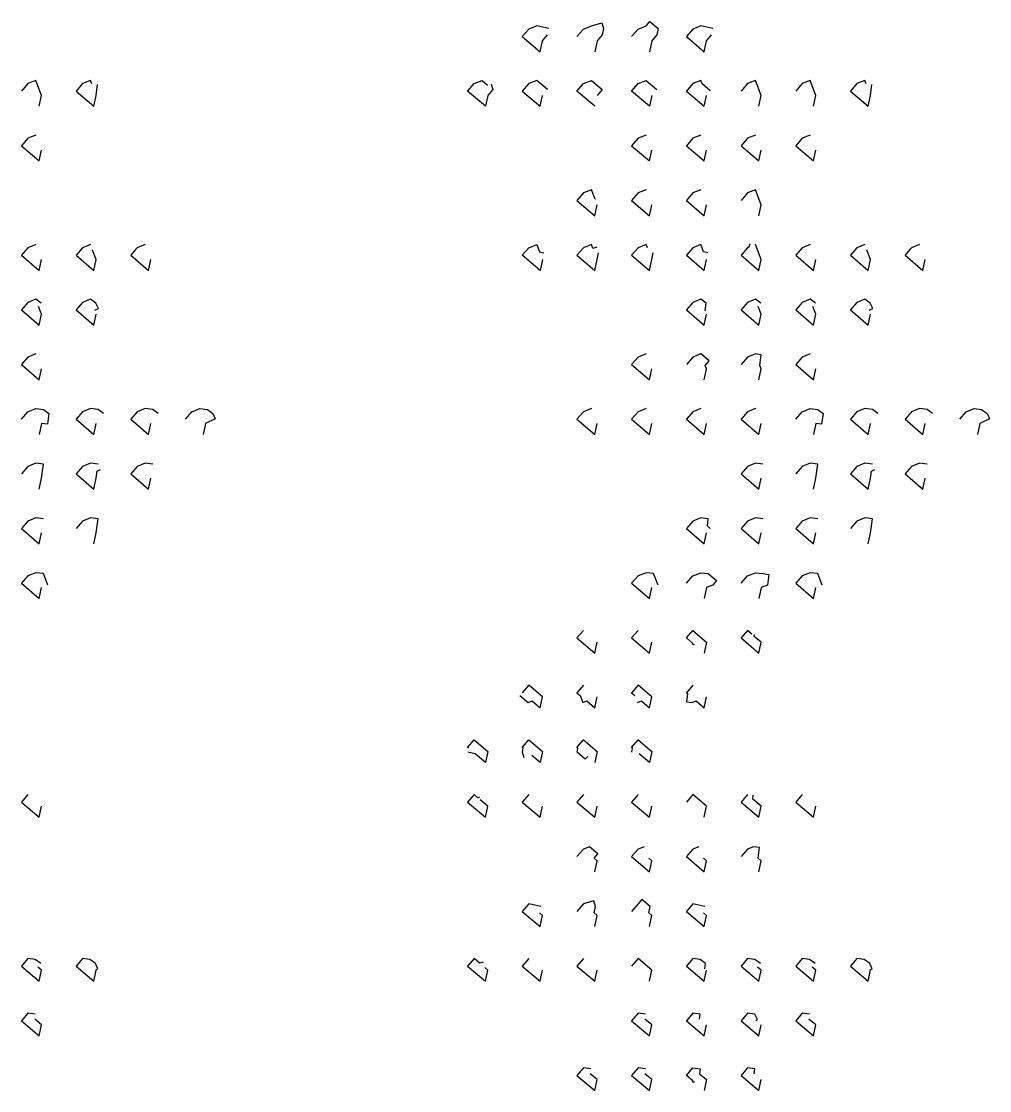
# Model space of a CAD drawing. Header units: inches. Extents: x -12292079.407 to -12292079.373, y 116895049.277 to 116895049.734.
# Drawn here: x -12292079.3871 to -12292079.37472, y 116895049.63499 to 116895049.64866 of the extents above; entities that cross this region are included whole.
import ezdxf

# ---------------------------------------------------------------- set-up
doc = ezdxf.new("R2010")
doc.units = ezdxf.units.IN
doc.header["$MEASUREMENT"] = 0

msp = doc.modelspace()

# ---------------------------------------------------------------- linework, layer by layer
at = {"color": 190}
for points in [[(-12292079.380361, 116895049.648571), (-12292079.380514, 116895049.648603), (-12292079.380617, 116895049.648563), (-12292079.380699, 116895049.648468), (-12292079.38047, 116895049.648273), (-12292079.380441, 116895049.648413), (-12292079.380378, 116895049.648487)], [(-12292079.378264, 116895049.648571), (-12292079.378418, 116895049.648603), (-12292079.378521, 116895049.648563), (-12292079.378602, 116895049.648468), (-12292079.378373, 116895049.648273), (-12292079.378344, 116895049.648413), (-12292079.378281, 116895049.648487)]]:
    msp.add_lwpolyline(points, close=True, dxfattribs=at)
for points in [[(-12292079.38, 116895049.648468), (-12292079.379918, 116895049.648563), (-12292079.379815, 116895049.648603), (-12292079.379683, 116895049.648643), (-12292079.379662, 116895049.648571), (-12292079.379679, 116895049.648487), (-12292079.379742, 116895049.648413), (-12292079.379771, 116895049.648273)], [(-12292079.379301, 116895049.648468), (-12292079.379219, 116895049.648563), (-12292079.379116, 116895049.648603), (-12292079.379068, 116895049.64866), (-12292079.378963, 116895049.648571), (-12292079.37898, 116895049.648487), (-12292079.379043, 116895049.648413), (-12292079.379072, 116895049.648273)], [(-12292079.386875, 116895049.647575), (-12292079.386845, 116895049.647714), (-12292079.386919, 116895049.647904), (-12292079.387022, 116895049.647865), (-12292079.387103, 116895049.647769)], [(-12292079.386203, 116895049.647861), (-12292079.38622, 116895049.647904), (-12292079.386323, 116895049.647865), (-12292079.386404, 116895049.647769), (-12292079.386176, 116895049.647575), (-12292079.386146, 116895049.647714), (-12292079.386129, 116895049.647852)], [(-12292079.381098, 116895049.64786), (-12292079.381077, 116895049.647788), (-12292079.38114, 116895049.647714), (-12292079.381169, 116895049.647575), (-12292079.381398, 116895049.647769), (-12292079.381316, 116895049.647865), (-12292079.381213, 116895049.647904), (-12292079.381145, 116895049.647846)], [(-12292079.378296, 116895049.647772), (-12292079.378401, 116895049.647861), (-12292079.378418, 116895049.647904), (-12292079.378521, 116895049.647865), (-12292079.378602, 116895049.647769), (-12292079.378373, 116895049.647575), (-12292079.378344, 116895049.647714)], [(-12292079.376304, 116895049.647861), (-12292079.376321, 116895049.647904), (-12292079.376424, 116895049.647865), (-12292079.376505, 116895049.647769), (-12292079.376277, 116895049.647575), (-12292079.376247, 116895049.647714), (-12292079.37623, 116895049.647852)], [(-12292079.386919, 116895049.647205), (-12292079.387022, 116895049.647166), (-12292079.387103, 116895049.64707), (-12292079.386875, 116895049.646876), (-12292079.386845, 116895049.647016)], [(-12292079.379763, 116895049.646389), (-12292079.379769, 116895049.646387), (-12292079.379815, 116895049.646506), (-12292079.379918, 116895049.646467), (-12292079.38, 116895049.646371), (-12292079.379771, 116895049.646177), (-12292079.379742, 116895049.646317)], [(-12292079.386919, 116895049.645808), (-12292079.387022, 116895049.645768), (-12292079.387103, 116895049.645672), (-12292079.386875, 116895049.645478), (-12292079.386845, 116895049.645618)], [(-12292079.38622, 116895049.645808), (-12292079.386323, 116895049.645768), (-12292079.386404, 116895049.645672), (-12292079.386176, 116895049.645478), (-12292079.386146, 116895049.645618), (-12292079.386193, 116895049.645737), (-12292079.386187, 116895049.64574)], [(-12292079.385521, 116895049.645808), (-12292079.385624, 116895049.645768), (-12292079.385638, 116895049.645751), (-12292079.385645, 116895049.645748), (-12292079.385644, 116895049.645744), (-12292079.385705, 116895049.645672), (-12292079.385477, 116895049.645478), (-12292079.385447, 116895049.645618)], [(-12292079.379746, 116895049.645773), (-12292079.379796, 116895049.645758), (-12292079.379815, 116895049.645808), (-12292079.379918, 116895049.645768), (-12292079.38, 116895049.645672), (-12292079.379771, 116895049.645478), (-12292079.379742, 116895049.645618), (-12292079.379724, 116895049.645701)], [(-12292079.3791, 116895049.645764), (-12292079.379116, 116895049.645808), (-12292079.379219, 116895049.645768), (-12292079.379301, 116895049.645672), (-12292079.379072, 116895049.645478), (-12292079.379043, 116895049.645618), (-12292079.379025, 116895049.645701)], [(-12292079.377793, 116895049.645817), (-12292079.377798, 116895049.645777), (-12292079.377822, 116895049.645768), (-12292079.377903, 116895049.645672), (-12292079.377675, 116895049.645478), (-12292079.377645, 116895049.645618), (-12292079.377719, 116895049.645808)], [(-12292079.376321, 116895049.645808), (-12292079.376424, 116895049.645768), (-12292079.376505, 116895049.645672), (-12292079.376277, 116895049.645478), (-12292079.376247, 116895049.645618), (-12292079.376294, 116895049.645737), (-12292079.376288, 116895049.64574)], [(-12292079.375622, 116895049.645808), (-12292079.375725, 116895049.645768), (-12292079.375739, 116895049.645751), (-12292079.375746, 116895049.645748), (-12292079.375745, 116895049.645744), (-12292079.375806, 116895049.645672), (-12292079.375578, 116895049.645478), (-12292079.375548, 116895049.645618)], [(-12292079.386849, 116895049.645059), (-12292079.386919, 116895049.645109), (-12292079.387022, 116895049.645069), (-12292079.387103, 116895049.644973), (-12292079.386875, 116895049.644779), (-12292079.386845, 116895049.644919), (-12292079.386882, 116895049.645014)], [(-12292079.386165, 116895049.644968), (-12292079.386118, 116895049.644991), (-12292079.38615, 116895049.645059), (-12292079.38622, 116895049.645109), (-12292079.386323, 116895049.645069), (-12292079.386404, 116895049.644973), (-12292079.386176, 116895049.644779), (-12292079.386146, 116895049.644919)], [(-12292079.378361, 116895049.644962), (-12292079.378348, 116895049.645059), (-12292079.378418, 116895049.645109), (-12292079.378521, 116895049.645069), (-12292079.378602, 116895049.644973), (-12292079.378373, 116895049.644779), (-12292079.378344, 116895049.644919)], [(-12292079.376266, 116895049.644968), (-12292079.376219, 116895049.644991), (-12292079.376252, 116895049.645059), (-12292079.376321, 116895049.645109), (-12292079.376424, 116895049.645069), (-12292079.376505, 116895049.644973), (-12292079.376277, 116895049.644779), (-12292079.376247, 116895049.644919)], [(-12292079.386919, 116895049.64441), (-12292079.387022, 116895049.64437), (-12292079.387103, 116895049.644274), (-12292079.386875, 116895049.64408), (-12292079.386845, 116895049.64422)], [(-12292079.378373, 116895049.64408), (-12292079.378344, 116895049.64422), (-12292079.378361, 116895049.644263), (-12292079.378312, 116895049.64432), (-12292079.378418, 116895049.64441), (-12292079.378521, 116895049.64437), (-12292079.378602, 116895049.644274)], [(-12292079.377675, 116895049.64408), (-12292079.377645, 116895049.64422), (-12292079.377662, 116895049.644263), (-12292079.377644, 116895049.6444), (-12292079.377719, 116895049.64441), (-12292079.377822, 116895049.64437), (-12292079.377903, 116895049.644274)], [(-12292079.387103, 116895049.643575), (-12292079.387022, 116895049.643671), (-12292079.386919, 116895049.643711), (-12292079.386822, 116895049.643698), (-12292079.386753, 116895049.643648), (-12292079.386771, 116895049.643511), (-12292079.386845, 116895049.643521), (-12292079.386875, 116895049.643381)], [(-12292079.386054, 116895049.643648), (-12292079.386123, 116895049.643698), (-12292079.38622, 116895049.643711), (-12292079.386323, 116895049.643671), (-12292079.386404, 116895049.643575), (-12292079.386176, 116895049.643381), (-12292079.386146, 116895049.643521)], [(-12292079.385355, 116895049.643648), (-12292079.385424, 116895049.643698), (-12292079.385521, 116895049.643711), (-12292079.385624, 116895049.643671), (-12292079.385705, 116895049.643575), (-12292079.385477, 116895049.643381), (-12292079.385447, 116895049.643521)], [(-12292079.385006, 116895049.643575), (-12292079.384925, 116895049.643671), (-12292079.384822, 116895049.643711), (-12292079.384725, 116895049.643698), (-12292079.384656, 116895049.643648), (-12292079.384624, 116895049.643581), (-12292079.384748, 116895049.643521), (-12292079.384778, 116895049.643381)], [(-12292079.377204, 116895049.643575), (-12292079.377123, 116895049.643671), (-12292079.37702, 116895049.643711), (-12292079.376923, 116895049.643698), (-12292079.376854, 116895049.643648), (-12292079.376872, 116895049.643511), (-12292079.376946, 116895049.643521), (-12292079.376976, 116895049.643381)], [(-12292079.375107, 116895049.643575), (-12292079.375026, 116895049.643671), (-12292079.374923, 116895049.643711), (-12292079.374827, 116895049.643698), (-12292079.374757, 116895049.643648), (-12292079.374725, 116895049.643581), (-12292079.374849, 116895049.643521), (-12292079.374879, 116895049.643381)], [(-12292079.386875, 116895049.642682), (-12292079.386845, 116895049.642822), (-12292079.386822, 116895049.642999), (-12292079.386919, 116895049.643012), (-12292079.387022, 116895049.642972), (-12292079.387103, 116895049.642876)], [(-12292079.386123, 116895049.642999), (-12292079.38622, 116895049.643012), (-12292079.386323, 116895049.642972), (-12292079.386404, 116895049.642876), (-12292079.386176, 116895049.642682), (-12292079.386146, 116895049.642822), (-12292079.386135, 116895049.642911), (-12292079.386091, 116895049.642932)], [(-12292079.385424, 116895049.642999), (-12292079.385521, 116895049.643012), (-12292079.385624, 116895049.642972), (-12292079.385705, 116895049.642876), (-12292079.385477, 116895049.642682), (-12292079.385447, 116895049.642822)], [(-12292079.376224, 116895049.642999), (-12292079.376321, 116895049.643012), (-12292079.376424, 116895049.642972), (-12292079.376505, 116895049.642876), (-12292079.376277, 116895049.642682), (-12292079.376247, 116895049.642822), (-12292079.376236, 116895049.642911), (-12292079.376192, 116895049.642932)], [(-12292079.386822, 116895049.6423), (-12292079.386919, 116895049.642313), (-12292079.387022, 116895049.642273), (-12292079.387103, 116895049.642177), (-12292079.386875, 116895049.641983), (-12292079.386845, 116895049.642123)], [(-12292079.386176, 116895049.641983), (-12292079.386146, 116895049.642123), (-12292079.386123, 116895049.6423), (-12292079.38622, 116895049.642313), (-12292079.386323, 116895049.642273), (-12292079.386404, 116895049.642177)], [(-12292079.378296, 116895049.64218), (-12292079.378333, 116895049.642212), (-12292079.378321, 116895049.6423), (-12292079.378418, 116895049.642313), (-12292079.378521, 116895049.642273), (-12292079.378602, 116895049.642177), (-12292079.378373, 116895049.641983), (-12292079.378344, 116895049.642123)], [(-12292079.386766, 116895049.641455), (-12292079.386822, 116895049.641602), (-12292079.386919, 116895049.641614), (-12292079.387022, 116895049.641574), (-12292079.387103, 116895049.641478), (-12292079.386875, 116895049.641284), (-12292079.386845, 116895049.641424)], [(-12292079.378602, 116895049.641478), (-12292079.378521, 116895049.641574), (-12292079.378418, 116895049.641614), (-12292079.378321, 116895049.641602), (-12292079.378216, 116895049.641512), (-12292079.378265, 116895049.641455), (-12292079.378344, 116895049.641424), (-12292079.378373, 116895049.641284)], [(-12292079.377903, 116895049.641478), (-12292079.377822, 116895049.641574), (-12292079.377719, 116895049.641614), (-12292079.377622, 116895049.641602), (-12292079.377548, 116895049.641592), (-12292079.377566, 116895049.641455), (-12292079.377645, 116895049.641424), (-12292079.377675, 116895049.641284)], [(-12292079.378499, 116895049.640692), (-12292079.378521, 116895049.640695), (-12292079.37852, 116895049.640709), (-12292079.378602, 116895049.640779), (-12292079.378521, 116895049.640875), (-12292079.378344, 116895049.640725), (-12292079.378373, 116895049.640585)], [(-12292079.377765, 116895049.640827), (-12292079.377822, 116895049.640875), (-12292079.377903, 116895049.640779), (-12292079.377675, 116895049.640585), (-12292079.377645, 116895049.640725), (-12292079.377733, 116895049.6408), (-12292079.377731, 116895049.640822)], [(-12292079.380729, 116895049.640045), (-12292079.380623, 116895049.639956), (-12292079.380574, 116895049.639975), (-12292079.38047, 116895049.639886), (-12292079.380441, 116895049.640026), (-12292079.380617, 116895049.640176), (-12292079.380699, 116895049.64008)], [(-12292079.378521, 116895049.640176), (-12292079.378602, 116895049.64008), (-12292079.378588, 116895049.640068), (-12292079.378601, 116895049.639965), (-12292079.378527, 116895049.639956), (-12292079.378477, 116895049.639975), (-12292079.378373, 116895049.639886), (-12292079.378344, 116895049.640026)], [(-12292079.380676, 116895049.639248), (-12292079.380698, 116895049.63932), (-12292079.380687, 116895049.639371), (-12292079.380699, 116895049.639381), (-12292079.380617, 116895049.639477), (-12292079.380441, 116895049.639327), (-12292079.38047, 116895049.639187), (-12292079.380577, 116895049.639278)], [(-12292079.379863, 116895049.639266), (-12292079.379894, 116895049.63923), (-12292079.379999, 116895049.63932), (-12292079.379988, 116895049.639371), (-12292079.38, 116895049.639381), (-12292079.379918, 116895049.639477), (-12292079.379742, 116895049.639327), (-12292079.379771, 116895049.639187)], [(-12292079.387022, 116895049.638778), (-12292079.387103, 116895049.638682), (-12292079.386875, 116895049.638488), (-12292079.386845, 116895049.638628)], [(-12292079.381247, 116895049.638744), (-12292079.381268, 116895049.638737), (-12292079.381316, 116895049.638778), (-12292079.381398, 116895049.638682), (-12292079.381169, 116895049.638488), (-12292079.38114, 116895049.638628), (-12292079.381237, 116895049.638711)], [(-12292079.377822, 116895049.638778), (-12292079.377903, 116895049.638682), (-12292079.377675, 116895049.638488), (-12292079.377645, 116895049.638628), (-12292079.377753, 116895049.63872), (-12292079.377747, 116895049.638769)], [(-12292079.379771, 116895049.63779), (-12292079.379742, 116895049.637929), (-12292079.379782, 116895049.637964), (-12292079.379734, 116895049.638021), (-12292079.379839, 116895049.63811), (-12292079.379918, 116895049.638079), (-12292079.38, 116895049.637984)], [(-12292079.377675, 116895049.63779), (-12292079.377645, 116895049.637929), (-12292079.377685, 116895049.637964), (-12292079.377668, 116895049.638101), (-12292079.377742, 116895049.63811), (-12292079.377822, 116895049.638079), (-12292079.377903, 116895049.637984)], [(-12292079.379771, 116895049.637091), (-12292079.379742, 116895049.63723), (-12292079.379782, 116895049.637265), (-12292079.379765, 116895049.637348), (-12292079.379786, 116895049.63742), (-12292079.379918, 116895049.63738), (-12292079.38, 116895049.637285)], [(-12292079.379072, 116895049.637091), (-12292079.379043, 116895049.63723), (-12292079.379083, 116895049.637265), (-12292079.379066, 116895049.637348), (-12292079.379171, 116895049.637437), (-12292079.379219, 116895049.63738), (-12292079.379301, 116895049.637285)], [(-12292079.386856, 116895049.636619), (-12292079.386925, 116895049.636669), (-12292079.387022, 116895049.636681), (-12292079.387103, 116895049.636586), (-12292079.386875, 116895049.636392), (-12292079.386845, 116895049.636532), (-12292079.386891, 116895049.636571)], [(-12292079.386153, 116895049.636538), (-12292079.386125, 116895049.636551), (-12292079.386157, 116895049.636619), (-12292079.386226, 116895049.636669), (-12292079.386323, 116895049.636681), (-12292079.386404, 116895049.636586), (-12292079.386176, 116895049.636392), (-12292079.386146, 116895049.636532)], [(-12292079.381201, 116895049.636637), (-12292079.381248, 116895049.636624), (-12292079.381316, 116895049.636681), (-12292079.381398, 116895049.636586), (-12292079.381169, 116895049.636392), (-12292079.38114, 116895049.636532), (-12292079.38118, 116895049.636566)], [(-12292079.378364, 116895049.636549), (-12292079.378355, 116895049.636619), (-12292079.378424, 116895049.636669), (-12292079.378521, 116895049.636681), (-12292079.378602, 116895049.636586), (-12292079.378373, 116895049.636392), (-12292079.378344, 116895049.636532)], [(-12292079.376255, 116895049.636538), (-12292079.376226, 116895049.636551), (-12292079.376258, 116895049.636619), (-12292079.376327, 116895049.636669), (-12292079.376424, 116895049.636681), (-12292079.376505, 116895049.636586), (-12292079.376277, 116895049.636392), (-12292079.376247, 116895049.636532)], [(-12292079.386925, 116895049.63597), (-12292079.387022, 116895049.635982), (-12292079.387103, 116895049.635887), (-12292079.386875, 116895049.635693), (-12292079.386845, 116895049.635833), (-12292079.386933, 116895049.635908)], [(-12292079.377715, 116895049.635892), (-12292079.377693, 116895049.635902), (-12292079.377725, 116895049.63597), (-12292079.377822, 116895049.635982), (-12292079.377903, 116895049.635887), (-12292079.377675, 116895049.635693), (-12292079.377645, 116895049.635833)], [(-12292079.378499, 116895049.6351), (-12292079.378521, 116895049.635103), (-12292079.37852, 116895049.635118), (-12292079.378602, 116895049.635188), (-12292079.378521, 116895049.635284), (-12292079.378424, 116895049.635271), (-12292079.378432, 116895049.635209), (-12292079.378344, 116895049.635134), (-12292079.378373, 116895049.634994)]]:
    msp.add_lwpolyline(points, close=True)
at = {"color": 17}
for points in [[(-12292079.380378, 116895049.647788), (-12292079.380514, 116895049.647904), (-12292079.380617, 116895049.647865), (-12292079.380699, 116895049.647769), (-12292079.38047, 116895049.647575), (-12292079.380441, 116895049.647714)], [(-12292079.379771, 116895049.647575), (-12292079.38, 116895049.647769), (-12292079.379918, 116895049.647865), (-12292079.379815, 116895049.647904), (-12292079.379679, 116895049.647788), (-12292079.379742, 116895049.647714)], [(-12292079.379043, 116895049.647714), (-12292079.379072, 116895049.647575), (-12292079.379301, 116895049.647769), (-12292079.379219, 116895049.647865), (-12292079.379116, 116895049.647904), (-12292079.37898, 116895049.647788)]]:
    msp.add_lwpolyline(points, close=True, dxfattribs=at)
at = {"color": 16}
for points in [[(-12292079.377675, 116895049.647575), (-12292079.377645, 116895049.647714), (-12292079.377719, 116895049.647904), (-12292079.377822, 116895049.647865), (-12292079.377903, 116895049.647769)], [(-12292079.376976, 116895049.647575), (-12292079.376946, 116895049.647714), (-12292079.37702, 116895049.647904), (-12292079.377123, 116895049.647865), (-12292079.377204, 116895049.647769)], [(-12292079.379116, 116895049.647205), (-12292079.379219, 116895049.647166), (-12292079.379301, 116895049.64707), (-12292079.379072, 116895049.646876), (-12292079.379043, 116895049.647016)], [(-12292079.378418, 116895049.647205), (-12292079.378521, 116895049.647166), (-12292079.378602, 116895049.64707), (-12292079.378373, 116895049.646876), (-12292079.378344, 116895049.647016)], [(-12292079.377719, 116895049.647205), (-12292079.377822, 116895049.647166), (-12292079.377903, 116895049.64707), (-12292079.377675, 116895049.646876), (-12292079.377645, 116895049.647016)], [(-12292079.37702, 116895049.647205), (-12292079.377123, 116895049.647166), (-12292079.377204, 116895049.64707), (-12292079.376976, 116895049.646876), (-12292079.376946, 116895049.647016)], [(-12292079.379116, 116895049.646506), (-12292079.379219, 116895049.646467), (-12292079.379301, 116895049.646371), (-12292079.379072, 116895049.646177), (-12292079.379043, 116895049.646317)], [(-12292079.378418, 116895049.646506), (-12292079.378521, 116895049.646467), (-12292079.378602, 116895049.646371), (-12292079.378373, 116895049.646177), (-12292079.378344, 116895049.646317)], [(-12292079.377675, 116895049.646177), (-12292079.377645, 116895049.646317), (-12292079.377719, 116895049.646506), (-12292079.377822, 116895049.646467), (-12292079.377903, 116895049.646371)], [(-12292079.37702, 116895049.645808), (-12292079.377123, 116895049.645768), (-12292079.377204, 116895049.645672), (-12292079.376976, 116895049.645478), (-12292079.376946, 116895049.645618)], [(-12292079.379116, 116895049.64441), (-12292079.379219, 116895049.64437), (-12292079.379301, 116895049.644274), (-12292079.379072, 116895049.64408), (-12292079.379043, 116895049.64422)], [(-12292079.37702, 116895049.64441), (-12292079.377123, 116895049.64437), (-12292079.377204, 116895049.644274), (-12292079.376976, 116895049.64408), (-12292079.376946, 116895049.64422)], [(-12292079.379815, 116895049.643711), (-12292079.379918, 116895049.643671), (-12292079.38, 116895049.643575), (-12292079.379771, 116895049.643381), (-12292079.379742, 116895049.643521)], [(-12292079.379116, 116895049.643711), (-12292079.379219, 116895049.643671), (-12292079.379301, 116895049.643575), (-12292079.379072, 116895049.643381), (-12292079.379043, 116895049.643521)], [(-12292079.378418, 116895049.643711), (-12292079.378521, 116895049.643671), (-12292079.378602, 116895049.643575), (-12292079.378373, 116895049.643381), (-12292079.378344, 116895049.643521)], [(-12292079.377719, 116895049.643711), (-12292079.377822, 116895049.643671), (-12292079.377903, 116895049.643575), (-12292079.377675, 116895049.643381), (-12292079.377645, 116895049.643521)]]:
    msp.add_lwpolyline(points, close=True, dxfattribs=at)
at = {"color": 189}
for points in [[(-12292079.380441, 116895049.645618), (-12292079.38047, 116895049.645478), (-12292079.380699, 116895049.645672), (-12292079.380617, 116895049.645768), (-12292079.380514, 116895049.645808), (-12292079.380478, 116895049.645713), (-12292079.380423, 116895049.645701)], [(-12292079.378327, 116895049.645701), (-12292079.378381, 116895049.645713), (-12292079.378418, 116895049.645808), (-12292079.378521, 116895049.645768), (-12292079.378602, 116895049.645672), (-12292079.378373, 116895049.645478), (-12292079.378344, 116895049.645618)]]:
    msp.add_lwpolyline(points, close=True, dxfattribs=at)
at = {"color": 188}
for points in [[(-12292079.377649, 116895049.645059), (-12292079.377719, 116895049.645109), (-12292079.377822, 116895049.645069), (-12292079.377903, 116895049.644973), (-12292079.377675, 116895049.644779), (-12292079.377645, 116895049.644919), (-12292079.377682, 116895049.645014)], [(-12292079.37695, 116895049.645059), (-12292079.37702, 116895049.645109), (-12292079.377123, 116895049.645069), (-12292079.377204, 116895049.644973), (-12292079.376976, 116895049.644779), (-12292079.376946, 116895049.644919), (-12292079.376983, 116895049.645014)]]:
    msp.add_lwpolyline(points, close=True, dxfattribs=at)
at = {"color": 187}
for points in [[(-12292079.376155, 116895049.643648), (-12292079.376224, 116895049.643698), (-12292079.376321, 116895049.643711), (-12292079.376424, 116895049.643671), (-12292079.376505, 116895049.643575), (-12292079.376277, 116895049.643381), (-12292079.376247, 116895049.643521)], [(-12292079.375456, 116895049.643648), (-12292079.375525, 116895049.643698), (-12292079.375622, 116895049.643711), (-12292079.375725, 116895049.643671), (-12292079.375806, 116895049.643575), (-12292079.375578, 116895049.643381), (-12292079.375548, 116895049.643521)]]:
    msp.add_lwpolyline(points, close=True, dxfattribs=at)
at = {"color": 18}
for points in [[(-12292079.377622, 116895049.642999), (-12292079.377719, 116895049.643012), (-12292079.377822, 116895049.642972), (-12292079.377903, 116895049.642876), (-12292079.377675, 116895049.642682), (-12292079.377645, 116895049.642822)], [(-12292079.376976, 116895049.642682), (-12292079.376946, 116895049.642822), (-12292079.376923, 116895049.642999), (-12292079.37702, 116895049.643012), (-12292079.377123, 116895049.642972), (-12292079.377204, 116895049.642876)], [(-12292079.375525, 116895049.642999), (-12292079.375622, 116895049.643012), (-12292079.375725, 116895049.642972), (-12292079.375806, 116895049.642876), (-12292079.375578, 116895049.642682), (-12292079.375548, 116895049.642822)], [(-12292079.377622, 116895049.6423), (-12292079.377719, 116895049.642313), (-12292079.377822, 116895049.642273), (-12292079.377903, 116895049.642177), (-12292079.377675, 116895049.641983), (-12292079.377645, 116895049.642123)], [(-12292079.376923, 116895049.6423), (-12292079.37702, 116895049.642313), (-12292079.377123, 116895049.642273), (-12292079.377204, 116895049.642177), (-12292079.376976, 116895049.641983), (-12292079.376946, 116895049.642123)], [(-12292079.376277, 116895049.641983), (-12292079.376247, 116895049.642123), (-12292079.376224, 116895049.6423), (-12292079.376321, 116895049.642313), (-12292079.376424, 116895049.642273), (-12292079.376505, 116895049.642177)]]:
    msp.add_lwpolyline(points, close=True, dxfattribs=at)
at = {"color": 186}
for points in [[(-12292079.378963, 116895049.641455), (-12292079.37902, 116895049.641602), (-12292079.379116, 116895049.641614), (-12292079.379219, 116895049.641574), (-12292079.379301, 116895049.641478), (-12292079.379072, 116895049.641284), (-12292079.379043, 116895049.641424)], [(-12292079.376867, 116895049.641455), (-12292079.376923, 116895049.641602), (-12292079.37702, 116895049.641614), (-12292079.377123, 116895049.641574), (-12292079.377204, 116895049.641478), (-12292079.376976, 116895049.641284), (-12292079.376946, 116895049.641424)]]:
    msp.add_lwpolyline(points, close=True, dxfattribs=at)
at = {"color": 5}
for points in [[(-12292079.379918, 116895049.640875), (-12292079.38, 116895049.640779), (-12292079.379771, 116895049.640585), (-12292079.379742, 116895049.640725)], [(-12292079.379219, 116895049.640875), (-12292079.379301, 116895049.640779), (-12292079.379072, 116895049.640585), (-12292079.379043, 116895049.640725)], [(-12292079.380617, 116895049.638778), (-12292079.380699, 116895049.638682), (-12292079.38047, 116895049.638488), (-12292079.380441, 116895049.638628)], [(-12292079.379918, 116895049.638778), (-12292079.38, 116895049.638682), (-12292079.379771, 116895049.638488), (-12292079.379742, 116895049.638628)], [(-12292079.379219, 116895049.638778), (-12292079.379301, 116895049.638682), (-12292079.379072, 116895049.638488), (-12292079.379043, 116895049.638628)], [(-12292079.378373, 116895049.638488), (-12292079.378344, 116895049.638628), (-12292079.378521, 116895049.638778), (-12292079.378602, 116895049.638682)], [(-12292079.377123, 116895049.638778), (-12292079.377204, 116895049.638682), (-12292079.376976, 116895049.638488), (-12292079.376946, 116895049.638628)], [(-12292079.380617, 116895049.636681), (-12292079.380699, 116895049.636586), (-12292079.38047, 116895049.636392), (-12292079.380441, 116895049.636532)], [(-12292079.379918, 116895049.636681), (-12292079.38, 116895049.636586), (-12292079.379771, 116895049.636392), (-12292079.379742, 116895049.636532)], [(-12292079.379072, 116895049.636392), (-12292079.379043, 116895049.636532), (-12292079.379219, 116895049.636681), (-12292079.379301, 116895049.636586)]]:
    msp.add_lwpolyline(points, close=True, dxfattribs=at)
at = {"color": 185}
for points in [[(-12292079.379918, 116895049.640176), (-12292079.38, 116895049.64008), (-12292079.37996, 116895049.640046), (-12292079.379925, 116895049.639956), (-12292079.379875, 116895049.639975), (-12292079.379771, 116895049.639886), (-12292079.379742, 116895049.640026)], [(-12292079.379226, 116895049.639956), (-12292079.379176, 116895049.639975), (-12292079.379072, 116895049.639886), (-12292079.379043, 116895049.640026), (-12292079.379219, 116895049.640176), (-12292079.379301, 116895049.64008), (-12292079.379261, 116895049.640046)]]:
    msp.add_lwpolyline(points, close=True, dxfattribs=at)
at = {"color": 184}
for points in [[(-12292079.381386, 116895049.639371), (-12292079.381398, 116895049.639381), (-12292079.381316, 116895049.639477), (-12292079.38114, 116895049.639327), (-12292079.381169, 116895049.639187), (-12292079.381301, 116895049.6393), (-12292079.381397, 116895049.63932)], [(-12292079.3793, 116895049.63932), (-12292079.379289, 116895049.639371), (-12292079.379301, 116895049.639381), (-12292079.379219, 116895049.639477), (-12292079.379043, 116895049.639327), (-12292079.379072, 116895049.639187), (-12292079.379205, 116895049.6393)]]:
    msp.add_lwpolyline(points, close=True, dxfattribs=at)
at = {"color": 183}
for points in [[(-12292079.37914, 116895049.63811), (-12292079.379219, 116895049.638079), (-12292079.379301, 116895049.637984), (-12292079.379072, 116895049.63779), (-12292079.379043, 116895049.637929), (-12292079.379083, 116895049.637964)], [(-12292079.378441, 116895049.63811), (-12292079.378521, 116895049.638079), (-12292079.378602, 116895049.637984), (-12292079.378373, 116895049.63779), (-12292079.378344, 116895049.637929), (-12292079.378384, 116895049.637964)]]:
    msp.add_lwpolyline(points, close=True, dxfattribs=at)
at = {"color": 182}
for points in [[(-12292079.380463, 116895049.637348), (-12292079.380617, 116895049.63738), (-12292079.380699, 116895049.637285), (-12292079.38047, 116895049.637091), (-12292079.380441, 116895049.63723), (-12292079.380481, 116895049.637265)], [(-12292079.378367, 116895049.637348), (-12292079.378521, 116895049.63738), (-12292079.378602, 116895049.637285), (-12292079.378373, 116895049.637091), (-12292079.378344, 116895049.63723), (-12292079.378384, 116895049.637265)]]:
    msp.add_lwpolyline(points, close=True, dxfattribs=at)
at = {"color": 181}
for points in [[(-12292079.377656, 116895049.636619), (-12292079.377725, 116895049.636669), (-12292079.377822, 116895049.636681), (-12292079.377903, 116895049.636586), (-12292079.377675, 116895049.636392), (-12292079.377645, 116895049.636532), (-12292079.377691, 116895049.636571)], [(-12292079.376957, 116895049.636619), (-12292079.377026, 116895049.636669), (-12292079.377123, 116895049.636681), (-12292079.377204, 116895049.636586), (-12292079.376976, 116895049.636392), (-12292079.376946, 116895049.636532), (-12292079.376992, 116895049.636571)]]:
    msp.add_lwpolyline(points, close=True, dxfattribs=at)
at = {"color": 19}
for points in [[(-12292079.379123, 116895049.63597), (-12292079.379219, 116895049.635982), (-12292079.379301, 116895049.635887), (-12292079.379072, 116895049.635693), (-12292079.379043, 116895049.635833), (-12292079.379131, 116895049.635908)], [(-12292079.378432, 116895049.635908), (-12292079.378424, 116895049.63597), (-12292079.378521, 116895049.635982), (-12292079.378602, 116895049.635887), (-12292079.378373, 116895049.635693), (-12292079.378344, 116895049.635833)], [(-12292079.377026, 116895049.63597), (-12292079.377123, 116895049.635982), (-12292079.377204, 116895049.635887), (-12292079.376976, 116895049.635693), (-12292079.376946, 116895049.635833), (-12292079.377034, 116895049.635908)], [(-12292079.379822, 116895049.635271), (-12292079.379918, 116895049.635284), (-12292079.38, 116895049.635188), (-12292079.379771, 116895049.634994), (-12292079.379742, 116895049.635134), (-12292079.37983, 116895049.635209)], [(-12292079.379123, 116895049.635271), (-12292079.379219, 116895049.635284), (-12292079.379301, 116895049.635188), (-12292079.379072, 116895049.634994), (-12292079.379043, 116895049.635134), (-12292079.379131, 116895049.635209)], [(-12292079.377733, 116895049.635209), (-12292079.377725, 116895049.635271), (-12292079.377822, 116895049.635284), (-12292079.377903, 116895049.635188), (-12292079.377675, 116895049.634994), (-12292079.377645, 116895049.635134)]]:
    msp.add_lwpolyline(points, close=True, dxfattribs=at)

doc.saveas('drawing.dxf')
